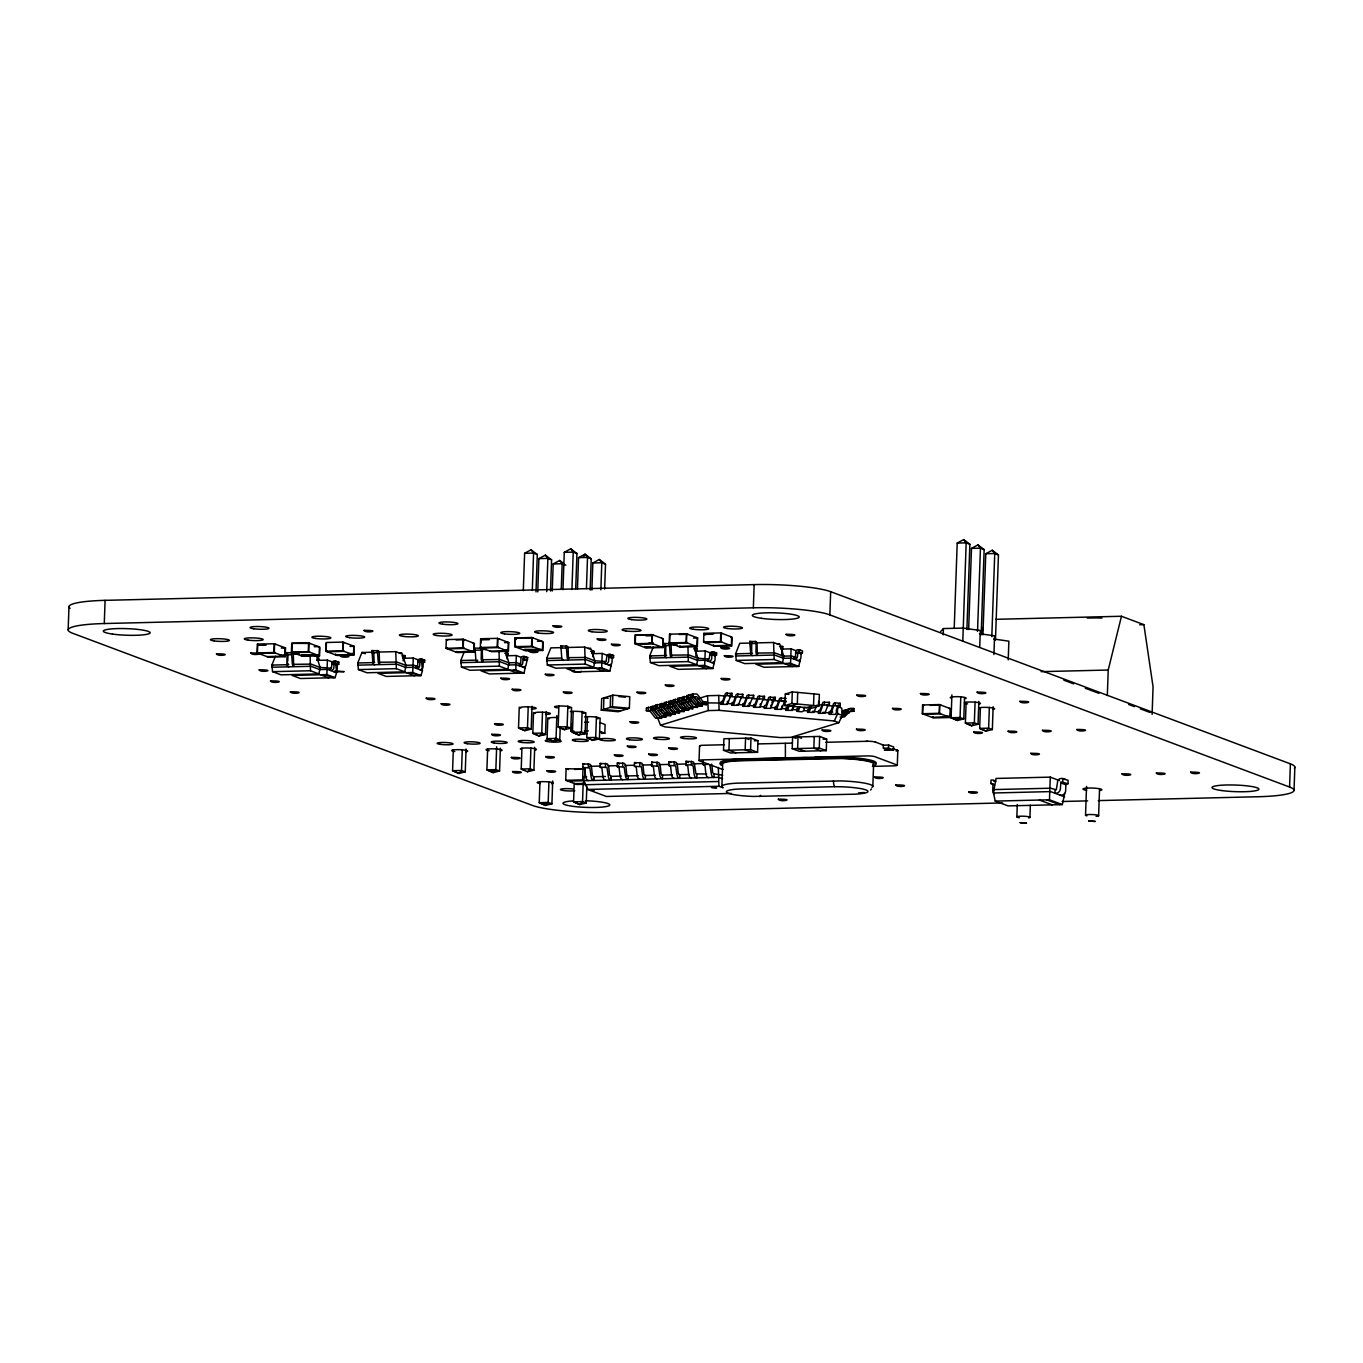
<?xml version="1.0" encoding="UTF-8"?>
<svg xmlns="http://www.w3.org/2000/svg" width="1363" height="1363" viewBox="0 0 1363 1363"><rect width="100%" height="100%" fill="white"/><g stroke="black" fill="none" stroke-linecap="round" stroke-linejoin="round"><path stroke-width="1.5" d="M68.15 629.927L68.968 606.739M1002.538 802.943L608.835 812.484A58.592 8.263 2 0 1 532.32 805.397L72.614 633.25A58.592 8.263 2 0 1 104.287 623.538L105.087 600.35L754.165 584.608A58.592 8.263 2 0 1 830.68 591.695L1290.386 763.842A58.592 8.263 2 0 1 1294.356 768.221M257.079 652.911L257.386 644.171L274.253 643.762L285.497 647.97L285.191 656.71L268.307 657.119L257.079 652.911L273.946 652.502L285.191 656.71M266.143 645.074L257.692 645.278L257.454 652.076L258.476 653.439L275.36 653.03L274.338 651.667L274.576 644.869L275.667 644.29M257.386 644.171L258.783 644.699L257.692 645.278M315.96 654.922L313.251 654.99L316.625 656.25L320.066 667.478L318.925 673.918L280.999 674.838L272.566 671.669L271.884 665.076L275.394 656.302M273.946 652.502L274.253 643.762M279.602 655.313L283.811 655.211L283.777 656.182L266.909 656.591M284.083 647.442L285.106 648.805L284.867 655.603L283.811 655.211M287.014 655.194L286.077 652.638L292.466 652.877A2.556 0.988 88.6 0 1 293.369 655.773L293.641 664.326L311.105 664.122L320.066 667.478M287.78 661.072L287.951 655.91A2.556 0.988 88.6 0 0 287.917 654.904M294.204 664.531L293.369 666.405A3.663 1.414 88.6 0 1 292.278 662.827L291.495 652.502M291.426 652.076L291.733 643.336L308.6 642.927L319.845 647.135L319.538 655.876L302.654 656.284L291.426 652.076L308.294 651.667L319.538 655.876M292.04 644.443L291.801 651.241L292.858 651.633M308.294 651.667L308.6 642.927M316.693 660.101L319.402 660.033L318.499 657.494A2.556 0.988 88.6 0 0 317.426 659.658M325.774 651.241L326.081 642.501L342.948 642.092L354.193 646.301L353.886 655.041L337.002 655.45L325.774 651.241L342.641 650.832L353.886 655.041M326.149 650.407L326.387 643.609M327.205 650.798L327.171 651.77L344.055 651.361L343.033 649.998L343.272 643.2L344.362 642.62M330.476 668.245L330.408 670.426L331.43 670.375A2.93 2.675 -69.5 0 0 333.85 667.819L334.174 663.151L338.74 664.309L338.808 662.145L334.446 660.902A2.59 2.368 -69.5 0 0 331.976 663.866L331.328 668.194L319.555 667.393M335.639 653.95L335.605 654.922L352.472 654.513L352.506 653.541L348.298 653.644M335.366 663.065L335.451 660.885M335.111 677.684L326.881 674.6L292.193 675.452L300.405 678.518L335.111 677.684L336.559 672.726L335.877 665.025M338.74 664.309L337.394 664.633L337.206 669.08A2.93 2.675 -69.5 0 1 334.787 671.635L333.765 671.669M342.641 650.832L342.948 642.092M352.778 645.772L353.801 647.152L353.562 653.933L352.506 653.541M378.863 652.059L395.764 651.65L402.494 654.172L405.935 665.4L404.794 671.84L366.868 672.76L358.435 669.591L357.753 662.98L361.962 652.468L372.525 652.213M374.586 664.752L373.837 664.445A3.663 1.414 88.6 0 1 372.729 660.868L371.946 650.56L378.335 650.781A2.556 0.988 88.6 0 1 379.238 653.695L379.51 662.231L396.974 662.043L405.935 665.4M380.056 662.452L379.238 664.309A3.663 1.414 88.6 0 1 378.147 660.731L377.364 650.424M403.175 661.021L403.295 657.579A2.556 0.988 88.6 0 1 404.368 655.416L405.271 657.954L402.562 658.022M417.845 661.788L417.657 665.689L416.345 666.166L416.26 668.33L417.299 668.296A2.93 2.675 -69.5 0 0 419.719 665.74L420.043 661.072L424.609 662.231L424.677 660.067L420.315 658.823A2.59 2.368 -69.5 0 0 417.845 661.788L419.531 662.418M421.235 660.97L421.32 658.806M420.98 675.605L412.75 672.521L378.062 673.356L386.274 676.44L420.98 675.605L422.428 670.647L421.746 662.946M424.609 662.231L423.246 662.537L423.075 667.001A2.93 2.675 -69.5 0 1 420.656 669.557L419.634 669.591M445.991 648.328L446.297 639.588L463.164 639.179L474.392 643.387L474.103 652.127L457.218 652.536L445.991 648.328L462.858 647.919L474.103 652.127M447.422 647.885L447.388 648.856L464.272 648.447L463.25 647.084L463.488 640.286L464.562 639.707L456.128 639.911M453.3 749.906L452.584 770.691L458.871 773.434L465.26 771.867L466.061 749.003M505.537 651.667L508.978 662.895L507.837 669.335L469.911 670.255L461.478 667.086L460.796 660.493L464.289 651.718M462.858 647.919L463.164 639.179M462.261 749.684L461.546 770.487L458.871 773.434L452.584 770.691L461.546 770.487L465.26 771.867M472.995 642.859L474.017 644.222L473.779 651.02L455.821 652.008L456.895 651.429M477.697 660.084L476.88 661.941A3.663 1.414 88.6 0 1 475.772 658.363L474.988 648.055L481.378 648.294A2.556 0.988 88.6 0 1 482.281 651.19L482.536 659.743L500 659.539L508.978 662.895M481.326 650.475L480.406 647.919M480.338 647.493L480.645 638.753L497.512 638.344L508.74 642.552L508.433 651.293L491.566 651.701L480.338 647.493L497.205 647.084L508.433 651.293M480.832 643.251L480.952 639.86L489.385 639.656M480.645 638.753L482.042 639.281L480.952 639.86M483.098 659.948L482.434 661.907A3.663 1.414 88.6 0 1 481.19 658.244L481.395 650.577M500.425 750.894A8.059 1.142 2 0 0 498.926 749.241A8.059 1.142 2 0 0 487.647 749.071L486.898 769.856L493.202 772.6L499.574 771.032L500.374 748.168M497.205 647.084L497.512 638.344M498.909 638.872L497.836 639.451L497.597 646.249L498.619 647.612L481.735 648.021L480.713 646.658M496.66 746.771L495.859 769.635L493.202 772.6L486.898 769.856L495.859 769.635L499.574 771.032L490.612 771.254M502.845 649.895L507.07 649.793L507.036 650.764L490.169 651.173M507.343 642.024L508.365 643.387L508.126 650.185L507.07 649.793M507.053 658.908L507.206 655.194L508.314 655.45L507.394 652.911A2.556 0.988 88.6 0 0 506.337 655.075M514.686 646.658L514.975 637.918L531.86 637.509L543.087 641.717L542.781 650.458L525.914 650.867L514.686 646.658L531.553 646.249L542.781 650.458M519.252 707.158L518.519 727.944L524.84 730.67L531.195 729.12L531.996 706.255M523.307 590.724L524.619 553.293L531.076 549.8L537.295 554.468L536 591.9M527.651 659.726L523.085 658.568L522.762 663.236A2.93 2.675 -69.5 0 1 520.342 665.791L519.303 665.843L519.388 663.662L520.734 663.1L520.887 659.283A2.59 2.368 -69.5 0 1 523.358 656.319L527.72 657.562L526.118 664.497A2.93 2.675 -69.5 0 1 523.699 667.052L522.676 667.103M524.278 658.482L524.363 656.302M521.944 748.219L521.228 769.022L527.515 771.748L533.904 770.197L534.705 747.316M524.022 673.101L515.793 670.017L481.105 670.869L489.317 673.935L524.022 673.101L525.556 665.979M528.214 706.937L527.481 727.74L524.84 730.67L518.519 727.944L527.481 727.74L531.195 729.12L527.617 729.205M532.286 590.503L533.58 553.071L531.076 549.8M531.553 646.249L531.86 637.509M530.923 748.014L530.19 768.8L527.515 771.748M533.529 712.491L532.814 733.277L539.118 736.003L545.49 734.453L546.29 711.588M537.738 591.9L538.896 558.626L545.37 555.133L551.589 559.801L550.499 590.997M539.952 781.868L539.237 802.671L545.473 805.38L551.913 803.846L552.714 780.965M542.491 712.27L541.775 733.073L539.118 736.003L532.814 733.277L541.775 733.073L545.49 734.453L541.895 734.538M546.699 591.678L547.875 558.404L545.37 555.133M567.775 647.476L584.676 647.067L591.406 649.589L594.847 660.816L593.706 667.257L555.78 668.177L547.347 665.008L546.665 658.397L550.856 647.885L561.437 647.629M547.807 717.824L547.091 738.61L553.395 741.336L559.767 739.785L560.21 727.314M552.236 590.997L553.191 563.958L559.648 560.466L564.316 563.958M548.931 781.663L548.199 802.449L545.473 805.38L539.237 802.671L548.199 802.449L551.913 803.846L542.951 804.068M556.854 715.524L556.053 738.388L553.395 741.336L547.091 738.61L556.053 738.388L559.767 739.785L556.189 739.87M561.283 588.697L562.152 563.737L559.648 560.466M563.481 660.169L562.749 659.862A3.663 1.414 88.6 0 1 561.641 656.284L560.857 645.977L567.247 646.198A2.556 0.988 88.6 0 1 568.15 649.112L568.405 657.648L585.869 657.46L594.847 660.816M558.898 706.187L558.166 726.973L564.486 729.699L570.841 728.149L567.127 726.769L558.166 726.973L564.486 729.699L567.127 726.769L567.86 705.966M562.97 589.753L564.265 552.322L570.722 548.829L576.941 553.497L575.714 588.85M568.967 657.869L568.15 659.726A3.663 1.414 88.6 0 1 567.059 656.148L566.275 645.841M571.932 589.532L573.227 552.117L570.722 548.829M585.391 784.287L576.941 784.492L565.713 780.3L566.122 768.698L585.272 769.141L585 776.671M577.725 733.941L570.722 731.318L571.574 707.363M571.608 730.329L571.847 723.532M573.176 711.52L572.46 732.306L578.764 735.032L585.136 733.481L585.851 712.696M577.469 588.85L578.559 557.654L585.017 554.162L591.235 558.83L590.145 590.026M574.232 783.129L573.584 801.836L579.82 804.562L586.26 803.011L586.84 786.383M582.137 711.299L581.422 732.101L578.764 735.032L572.46 732.306L581.422 732.101L585.136 733.481M586.431 588.629L587.521 557.433L585.017 554.162L583.177 557.416M583.023 768.289L582.631 779.892L565.713 780.3M582.853 767.454L582.989 763.825L589.821 764.234A5.588 2.147 88.6 0 1 591.712 768.664L592.428 775.598L593.893 776.774L593.774 780.386L592.615 779.926A5.605 2.147 88.6 0 1 590.997 776.126L589.906 768.033L582.853 767.454L584.795 768.8L585.596 776.263A5.605 2.147 88.6 0 0 587.197 780.062L588.373 780.522M583.194 782.907L582.546 801.614L579.82 804.562L573.584 801.836L582.546 801.614L586.26 803.011M587.47 716.853L586.737 737.639L593.058 740.365L599.413 738.814L600.146 718.028M591.9 590.026L592.837 562.987L599.294 559.494L605.513 564.163L604.644 589.106M588.271 767.318L588.39 763.689M592.922 656.83L593.075 653.098M592.206 652.996A2.556 0.988 88.6 0 1 593.263 650.832L594.183 653.371L593.229 653.013M593.501 780.403L593.638 776.774L605.393 776.484M596.432 716.631L595.699 737.434L593.058 740.365L586.737 737.639L595.699 737.434L599.413 738.814L595.835 738.899M600.862 589.804L601.799 562.766L599.294 559.494M601.27 710.157L601.679 698.555L612.873 695.13L629.774 696.697L629.365 708.283L618.172 711.725L601.27 710.157L612.464 706.716L629.365 708.283M600.027 767.028L600.163 763.416L606.995 763.808A5.588 2.147 88.6 0 1 608.886 768.255L609.602 775.172L611.067 776.348L610.948 779.977L609.789 779.517A5.605 2.147 88.6 0 1 608.171 775.7L607.012 767.539L600.027 767.028L601.969 768.374L602.77 775.837A5.605 2.147 88.6 0 0 604.371 779.653L605.547 780.113M601.458 732.391L601.424 733.362L604.814 733.277L605.121 724.537L599.873 722.577M605.257 661.583L605.172 663.747L606.211 663.713A2.93 2.675 -69.5 0 0 608.631 661.157L608.954 656.489L613.52 657.648L613.589 655.484L609.227 654.24A2.59 2.368 -69.5 0 0 606.756 657.205L606.109 661.532L594.336 660.731M605.445 766.892L605.564 763.28M610.147 656.387L610.232 654.223M609.891 671.022L601.662 667.938L566.974 668.773L575.186 671.857L609.891 671.022L611.425 663.883M610.624 695.812L610.232 707.414L627.133 708.964M613.52 657.648L612.157 657.954L611.987 662.418A2.93 2.675 -69.5 0 1 609.568 664.974L608.545 665.008M612.464 706.716L612.873 695.13M610.675 779.977L610.811 776.365L621.426 776.092M617.2 766.619L617.337 762.99L624.169 763.399A5.588 2.147 88.6 0 1 626.06 767.829L626.776 774.763L628.241 775.939L628.122 779.551L626.963 779.091A5.605 2.147 88.6 0 1 625.344 775.291L624.186 767.113L617.2 766.619L619.143 767.965L619.944 775.428A5.605 2.147 88.6 0 0 621.545 779.227L622.721 779.687M622.618 766.483L622.738 762.854M634.885 643.745L635.192 635.005L652.076 634.596L663.304 638.804L662.997 647.544L646.13 647.953L634.885 643.745L651.77 643.336L662.997 647.544M635.516 636.112L635.277 642.91L636.334 643.302M634.374 766.193L634.511 762.581L641.343 762.973A5.588 2.147 88.6 0 1 643.234 767.42L643.949 774.337L645.415 775.513L645.295 779.142L644.137 778.682A5.605 2.147 88.6 0 1 642.518 774.883L641.428 766.773L634.374 766.193L636.317 767.539L637.117 775.002A5.605 2.147 88.6 0 0 638.719 778.818L639.894 779.278M639.792 766.074L639.911 762.445M644.75 646.454L644.716 647.425L661.6 647.016L662.691 646.437L662.929 639.639L661.907 638.276M646.318 710.668L651.48 710.379A2.726 2.487 73 0 1 652.553 711.094L657.375 717.398L661.754 718.369L655.552 718.216L650.492 711.725A2.726 2.487 73 0 0 649.418 711.009L646.318 710.668L646.42 707.993M694.431 647.084L697.89 658.312L696.749 664.752L658.823 665.672L650.39 662.503L649.708 655.91L653.201 647.135M648.396 710.038L648.481 707.346L651.548 707.67A3.646 3.339 73 0 1 652.093 707.857M651.77 643.336L652.076 634.596M646.062 635.857L652.383 635.703L652.161 642.501L653.167 643.864L636.3 644.273M650.798 709.305L655.961 709.016A2.726 2.487 73 0 1 657.034 709.714L661.856 716.035L666.234 717.006L660.033 716.853L654.973 710.344A2.726 2.487 73 0 0 653.899 709.646L650.798 709.305L650.901 706.613L656.029 706.29M652.877 708.675L652.962 705.983M651.548 765.785L651.684 762.156L658.516 762.564A5.588 2.147 88.6 0 1 660.408 766.994L661.123 773.928L662.588 775.104L662.469 778.716L661.311 778.256A5.605 2.147 88.6 0 1 659.692 774.457L658.533 766.279L651.548 765.785L653.49 767.13L654.291 774.593A5.605 2.147 88.6 0 0 655.893 778.392L657.068 778.852M670.8 713.002L670.715 715.626L665.314 715.865L659.436 708.981A2.726 2.487 73 0 0 658.38 708.266L655.279 707.925L655.382 705.233M655.279 707.925L657.341 707.295L657.443 704.603L660.51 704.927M656.966 765.648L657.085 762.019M675.281 711.622L675.196 714.246L669.778 714.485L663.917 707.601A2.726 2.487 73 0 0 662.844 706.886L659.76 706.562L659.845 703.87L664.974 703.547M659.76 706.562L661.822 705.915L661.924 703.24M664.82 646.028L663.9 643.472L670.289 643.711A2.556 0.988 88.6 0 1 671.175 646.607L671.448 655.16L688.911 654.956L697.89 658.312M664.241 705.182L669.403 704.892A2.726 2.487 73 0 1 670.46 705.591L675.281 711.912L679.66 712.883L673.475 712.73L668.398 706.221A2.726 2.487 73 0 0 667.325 705.523L664.241 705.182L664.326 702.49L669.454 702.166A3.646 3.339 73 0 1 670 702.354M666.303 704.552L666.405 701.86M669.233 642.91L669.54 634.17L686.424 633.761L697.652 637.969L697.345 646.709L680.478 647.118L669.233 642.91L686.117 642.501L697.345 646.709M672.01 655.364L671.192 657.239A3.663 1.414 88.6 0 1 670.102 653.661L669.301 643.336M669.625 642.075L669.863 635.277M670.681 642.467L670.647 643.438L687.514 643.029L686.509 641.666L686.731 634.868L687.821 634.289L679.387 634.494M684.243 708.879L684.141 711.503L678.74 711.742L672.879 704.858A2.726 2.487 73 0 0 671.806 704.143L668.722 703.802L668.807 701.127L673.935 700.803M668.722 765.359L668.858 761.747L675.69 762.138A5.588 2.147 88.6 0 1 677.581 766.585L678.297 773.52L679.762 774.678L679.643 778.307L678.484 777.847A5.605 2.147 88.6 0 1 676.866 774.048L675.707 765.87L668.722 765.359L670.664 766.705L671.465 774.167A5.605 2.147 88.6 0 0 673.066 777.983L674.242 778.443M668.722 703.802L670.783 703.172L670.869 700.48M688.724 707.499L688.622 710.14L683.221 710.379L677.36 703.478A2.726 2.487 73 0 0 676.287 702.78L673.186 702.439L673.288 699.747L678.416 699.423M673.186 702.439L675.264 701.809L675.349 699.117M674.14 765.239L674.259 761.61M677.667 701.059L682.829 700.769A2.726 2.487 73 0 1 683.902 701.468L688.724 707.789L693.103 708.76L686.901 708.607L681.841 702.115A2.726 2.487 73 0 0 680.767 701.4L677.667 701.059L677.769 698.367M679.745 700.429L679.83 697.737L682.897 698.06A3.646 3.339 73 0 1 683.442 698.248M682.147 699.696L687.31 699.389A2.726 2.487 73 0 1 688.383 700.105L693.205 706.426L697.583 707.38L691.382 707.227L686.322 700.735A2.726 2.487 73 0 0 685.248 700.02L682.147 699.696L682.25 697.004L687.378 696.68M684.209 699.049L684.311 696.374M686.117 642.501L686.424 633.761M702.149 703.376L702.064 706.017L696.646 706.255L690.785 699.355A2.726 2.487 73 0 0 689.729 698.657L686.628 698.316L686.713 695.624M691.399 778.017L690.24 777.557A5.605 2.147 88.6 0 1 688.639 773.758L687.838 766.296L685.896 764.95L686.032 761.321L692.864 761.73A5.588 2.147 88.6 0 1 694.755 766.159L695.931 773.877L706.75 774.031M686.628 698.316L688.69 697.686L688.792 694.994L691.842 695.3M691.109 696.936L691.194 694.261L696.323 693.937A3.646 3.339 73 0 1 697.396 694.414L702.473 700.906A2.726 2.487 73 0 0 703.529 701.621L706.63 701.945L706.528 704.637L700.343 704.484L695.266 697.992A2.726 2.487 73 0 0 694.193 697.277L691.109 696.936L696.272 696.646A2.726 2.487 73 0 1 697.328 697.362L702.149 703.666L706.528 704.637M693.171 696.306L693.273 693.614M696.936 774.269L696.817 777.898L695.658 777.438A5.605 2.147 88.6 0 1 694.04 773.622L693.256 766.159L691.314 764.813L691.433 761.201M696.254 637.441L697.277 638.821L697.038 645.602L679.064 646.59L680.154 646.011M695.897 656.046L696.22 650.509M695.232 650.492A2.556 0.988 88.6 0 1 696.306 648.328L697.209 650.867L696.254 650.509M699.066 760.554L699.56 745.936M703.581 642.075L703.887 633.335L720.771 632.926L731.999 637.134L731.692 645.875L714.825 646.283L703.581 642.075L720.465 641.666L731.692 645.875M705.267 634.834L703.887 633.335M708.573 777.609L707.414 777.149A5.605 2.147 88.6 0 1 705.813 773.332L705.012 765.87L703.069 764.524L703.206 760.912M708.3 659.079L708.215 661.259L709.254 661.208A2.93 2.675 -69.5 0 0 711.673 658.653L711.997 653.984L716.546 655.16L716.631 652.979L712.27 651.735A2.59 2.368 -69.5 0 0 709.799 654.7L709.152 659.028L697.379 658.227M713.19 653.899L713.258 651.718M713.445 644.784L713.411 645.755L730.295 645.346L731.386 644.784L731.624 637.986L730.602 636.606M712.917 668.517L704.705 665.434L670 666.286L678.229 669.352L712.917 668.517L714.451 661.396M716.546 655.16L715.2 655.467L715.03 659.913A2.93 2.675 -69.5 0 1 712.61 662.469L711.588 662.52M711.656 764.132A5.588 2.147 88.6 0 1 711.929 765.75L712.645 772.685L714.11 773.843L713.991 777.472L712.832 777.012A5.605 2.147 88.6 0 1 711.213 773.213L709.867 764.916M720.465 641.666L720.771 632.926M722.169 633.454L721.078 634.034L720.84 640.831L721.862 642.194L704.995 642.603L703.972 641.24M730.227 694.414L730.329 694.227A3.646 1.363 -84.7 0 1 730.789 693.716L732.067 693.307L731.965 695.982L730.687 696.442A2.726 1.022 -84.7 0 0 730.21 697.174L727.348 704.364L721.095 704.33L721.197 701.689L722.458 701.195A2.726 1.022 -84.7 0 0 722.935 700.446L725.337 693.767A3.646 1.363 -84.7 0 1 725.798 693.256L732.067 693.358M721.879 786.502L722.663 764.149A31.213 4.396 2 0 1 737.758 760.81L841.84 758.544A31.213 4.396 2 0 1 872.695 765.069M723.514 750.332L723.923 738.746L750.979 738.082L757.981 740.705L757.572 752.308L730.534 752.955L723.514 750.332L750.57 749.684L757.572 752.308M721.095 704.33L722.935 703.206L725.218 696.714A2.726 1.022 -84.7 0 1 725.678 695.965L726.973 695.522L727.058 692.83M729.341 738.61L728.932 750.212L735.935 752.836M731.931 705.318L731.999 702.644L733.294 702.184A2.726 1.022 -84.7 0 0 733.754 701.451L736.156 694.772A3.646 1.363 -84.7 0 1 736.616 694.261L742.886 694.363L742.784 696.987L741.506 697.43A2.726 1.022 -84.7 0 0 741.029 698.18L738.286 705.284L731.931 705.318L733.754 704.211L736.037 697.72A2.726 1.022 -84.7 0 1 736.497 696.97L742.784 696.987M756.669 642.893L773.571 642.484L780.3 645.006L783.759 656.233L782.601 662.674L744.692 663.594L736.259 660.425L735.56 653.814L739.768 643.302L752.444 642.995M737.792 696.527L737.877 693.835M742.75 706.324L742.835 703.7L744.113 703.189A2.726 1.022 -84.7 0 0 744.573 702.439L746.975 695.777A3.646 1.363 -84.7 0 1 747.435 695.266L753.705 695.369L753.603 697.992L752.325 698.435A2.726 1.022 -84.7 0 0 751.848 699.185L749.122 706.29L742.75 706.324L744.573 705.216L746.856 698.725A2.726 1.022 -84.7 0 1 747.333 697.975L753.603 697.992M752.393 655.586L751.643 655.279A3.663 1.414 88.6 0 1 750.553 651.701L749.769 641.394L756.158 641.632A2.556 0.988 88.6 0 1 757.044 644.529L757.317 653.064L774.78 652.877L783.759 656.233M748.611 697.532L748.696 694.84M104.287 623.538L753.347 607.796L754.165 584.608M750.57 749.684L750.979 738.082M756.09 643.813L755.17 641.257M753.569 707.329L753.654 704.705L754.932 704.194A2.726 1.022 -84.7 0 0 755.392 703.444L757.794 696.766A3.646 1.363 -84.7 0 1 758.254 696.254L764.524 696.357L764.422 698.998L763.144 699.44A2.726 1.022 -84.7 0 0 762.667 700.19L759.941 707.278L753.569 707.329L755.392 706.221L757.675 699.713A2.726 1.022 -84.7 0 1 758.152 698.98L764.422 698.998M757.879 653.286L757.061 655.143A3.663 1.414 88.6 0 1 755.954 651.582L756.158 643.915M759.43 698.538L759.532 695.846M773.503 698.418L773.622 698.231A3.646 1.363 -84.7 0 1 774.082 697.72L775.343 697.311L775.257 700.003L773.963 700.446A2.726 1.022 -84.7 0 0 773.503 701.195L770.64 708.368L764.387 708.334L764.473 705.642L765.75 705.199A2.726 1.022 -84.7 0 0 766.227 704.45L768.613 697.771A3.646 1.363 -84.7 0 1 769.073 697.26L775.343 697.362M764.387 708.334L766.21 707.21L768.493 700.718A2.726 1.022 -84.7 0 1 768.971 699.969L770.248 699.526L770.351 696.851M775.206 709.339L777.029 708.215L779.312 701.724A2.726 1.022 -84.7 0 1 779.789 700.974L786.076 700.991L784.781 701.451A2.726 1.022 -84.7 0 0 784.321 702.184L781.459 709.373L775.206 709.339L775.291 706.698L776.569 706.204A2.726 1.022 -84.7 0 0 777.046 705.455L779.432 698.776A3.646 1.363 -84.7 0 1 779.892 698.265L786.161 698.367L784.901 698.725M781.698 655.688L781.97 648.601L783.078 648.788L782.175 646.249A2.556 0.988 88.6 0 0 781.101 648.413M781.067 700.531L781.169 697.856M784.901 705.642L785.309 694.057L792.295 691.91L819.35 694.414L818.942 706L811.956 708.147L784.901 705.642L791.903 703.495L818.942 706M794.612 704.705L792.278 710.379L786.025 710.344L786.11 707.704L787.388 707.193A2.726 1.022 -84.7 0 0 787.865 706.46M785.378 743.261L785.412 758.084M791.903 703.495L792.295 691.91M792.21 748.679L792.619 737.076L819.657 736.429L826.677 739.053L826.268 750.638L799.229 751.303L792.21 748.679L819.265 748.014L826.268 750.638M795.668 652.621L795.481 656.523L794.152 657L794.084 659.164L795.106 659.13A2.93 2.675 -69.5 0 0 797.525 656.574L797.866 651.906L802.415 653.064L802.5 650.901L798.139 649.657A2.59 2.368 -69.5 0 0 795.668 652.621L797.338 653.252M804.92 707.21L803.557 710.873L801.836 711.793L796.844 711.333L796.929 708.658L798.207 708.198A2.726 1.022 -84.7 0 0 798.684 707.465M797.713 692.404L797.304 704.007L790.319 706.153M799.059 651.804L799.127 649.64M798.786 666.439L790.574 663.355L755.869 664.19L764.098 667.274L798.786 666.439L800.32 659.3M802.415 653.064L801.069 653.371L800.899 657.835A2.93 2.675 -69.5 0 1 798.479 660.391L797.44 660.425M816.778 705.199L813.915 712.389L807.663 712.338L807.765 709.714L809.026 709.203A2.726 1.022 -84.7 0 0 809.503 708.453M813.95 693.92L813.541 705.506L806.538 707.653M814.256 736.548L813.847 748.151L820.867 750.774M818.533 704.007L818.635 701.315M818.481 713.343L818.584 710.719L819.845 710.208A2.726 1.022 -84.7 0 0 820.322 709.459L822.724 702.78A3.646 1.363 -84.7 0 1 823.184 702.269L829.454 702.371L829.351 705.012L828.074 705.455A2.726 1.022 -84.7 0 0 827.597 706.204L824.854 713.292L818.481 713.343L820.322 712.219L822.605 705.727A2.726 1.022 -84.7 0 1 823.065 704.995L829.351 705.012M819.265 748.014L819.657 736.429M824.359 704.552L824.445 701.86M1290.386 763.842L1289.568 787.03L829.863 614.883L830.68 591.695M838.773 703.938A3.646 1.363 -84.7 0 1 838.995 703.734L840.272 703.325L840.17 706.017L838.892 706.46A2.726 1.022 -84.7 0 0 838.415 707.21L835.57 714.382L829.317 714.348L829.403 711.725L830.68 711.213M833.423 706.733A2.726 1.022 -84.7 0 1 833.9 705.983L835.178 705.54L835.263 702.865L840.272 703.376M847.462 710.617L844.396 710.31A3.646 3.339 73 0 0 843.305 710.583L842.317 711.247M842.3 714.74L847.786 709.22A3.646 3.339 73 0 1 848.876 708.947L854.005 708.556L853.92 711.247L848.757 711.656M872.831 786.315L873.615 763.962M888.608 745.05L893.651 746.941L893.549 750.025L888.506 748.134L888.608 745.05L882.406 745.203M897.297 765.188L897.808 750.57M922.291 713.718L922.598 704.978L939.482 704.569L950.71 708.777L950.403 717.517L933.536 717.926L922.291 713.718L939.175 713.309L950.403 717.517M922.921 706.085L922.683 712.883L923.705 714.246L940.572 713.837L939.55 712.457L939.789 705.676L940.879 705.097L930.333 705.353M939.175 713.309L939.482 704.569M943.213 634.8L943.435 628.564L963.249 628.087L980.304 630.507L979.724 647.135M949.312 708.249L950.318 709.612L950.079 716.41L945.871 716.512M951.902 694.857L951.101 717.739L957.422 720.465L963.777 718.914L964.51 698.112M954.219 628.326L957.201 543.07L963.658 539.595L969.877 544.246L966.895 629.502M960.796 696.732L960.063 717.517L957.422 720.465L951.101 717.739L960.063 717.517L963.777 718.914M962.823 640.559L966.163 542.866L963.658 539.595M966.111 702.269L965.379 723.072L971.7 725.78L978.055 724.247L978.855 701.366M968.65 629.502L971.478 548.403L977.935 544.91L984.154 549.579L981.19 634.834M975.073 702.047L974.341 722.85L971.7 725.78L965.379 723.072L974.341 722.85L978.055 724.247M977.544 631.359L980.44 548.199L977.935 544.91M980.389 707.601L979.673 728.387L985.977 731.113L992.349 729.563L993.15 706.698M982.927 634.834L985.773 553.736L992.23 550.243L998.449 554.911L995.467 640.167M989.351 707.38L988.635 728.183L985.977 731.113L979.673 728.387L988.635 728.183L992.349 729.563M991.821 636.691L994.734 553.531L992.23 550.243M993.934 654.547L994.581 635.84L979.435 633.693M994.411 784.798L990.901 783.469L991.02 780.079L992.588 780.045A4.038 3.697 -69.5 0 1 995.654 781.783M1064.724 793.453L1062.322 804.596L1008.075 805.908L995.229 801.103L993.491 792.993L996.012 778.443L1050.277 777.131L1059.443 780.573M1008.211 659.879L1008.876 641.172L993.712 639.008M1016.849 816.795L1017.292 804.477M1029.917 817.493L1030.343 805.175M1055.081 789.841L1054.962 793.249L1056.581 793.181A4.583 4.191 -69.5 0 0 1060.363 789.177L1060.874 781.885L1067.996 783.708L1068.115 780.3L1061.3 778.375A4.038 3.697 -69.5 0 0 1057.432 782.992L1056.274 789.807L1050.703 788.206L993.61 789.586M1062.748 781.732L1062.867 778.341M1067.996 783.708L1065.9 784.185L1065.627 791.153A4.583 4.191 -69.5 0 1 1061.845 795.14L1060.227 795.208M1085.544 815.125L1086.55 786.383M1098.612 815.824L1099.549 789.126M1107.335 695.488L1108.221 670.034L1121.459 616.263L1143.881 624.663L1153.064 686.833L1152.11 714.399M1294.032 790.353L1294.85 767.165M725.082 696.05L718.744 695.454L719.085 710.327L834.292 720.993L838.807 722.68L842.334 715.422L841.789 708.164L837.155 706.426M404.13 657.971L405.271 657.954M718.744 695.454L707.567 695.726L708.215 710.583L660.527 725.218L657.682 718.045L707.073 702.899L722.509 703.018M318.925 673.918L310.491 670.749L310.134 655.807M404.794 671.84L396.36 668.671L395.764 651.65M507.837 669.335L499.403 666.166L499.045 651.224M593.706 667.257L585.272 664.088L584.676 647.067M696.749 664.752L688.315 661.583L687.957 646.641M782.601 662.674L774.184 659.505L773.571 642.484M326.881 674.6L327.393 660.118L317.187 660.356M412.75 672.521L413.262 658.022L403.056 658.278M515.793 670.017L516.304 655.535L506.099 655.773M601.662 667.938L602.173 653.439L591.968 653.695M704.705 665.434L705.216 650.952L695.011 651.19M790.574 663.355L791.085 648.856L780.88 649.112M1062.322 804.596L1049.476 799.791L1050.277 777.131M722.68 787.678L718.948 786.264L718.335 767.42M981.718 633.505L983.183 627.525M585.374 771.697L583.705 780.641L587.64 789.45L606.348 796.469L731.301 793.436M771.884 702.984L773.196 699.117M836.149 710.924L838.109 705.131M789.109 705.761L787.746 709.407L786.025 710.344M799.928 706.75L798.565 710.413L796.844 711.333M811.258 706.238L809.503 711.23L807.663 712.338M833.423 706.733L831.14 713.224L829.317 714.348M876.085 762.854A33.666 4.736 2 0 0 841.823 757.027L833.509 757.453L841.789 758.203A33.666 4.736 2 0 1 875.063 765.222M834.292 720.993L837.683 713.684L837.41 710.055M870.565 790.046L871.434 788.99M842.13 713.053L845.384 709.953A3.646 3.339 73 0 1 846.474 709.68M842.862 715.422L845.23 712.883A2.726 2.487 73 0 1 845.759 712.559M846.457 713.411L841.056 717.943M940.674 631.478L943.435 628.564M727.212 701.775L727.467 701.655A2.726 1.022 -84.7 0 0 727.791 701.229M748.866 703.785L749.105 703.649A2.726 1.022 -84.7 0 0 749.582 702.916M741.608 694.721L742.886 694.295M752.427 695.726L753.705 695.3M764.524 696.306L763.263 696.732A3.646 1.363 -84.7 0 0 762.786 697.243M828.176 702.746L829.454 702.32M835.263 702.865L834.003 703.274A3.646 1.363 -84.7 0 0 833.543 703.785L831.14 710.464A2.726 1.022 -84.7 0 1 830.68 711.213M646.42 708.044L648.481 707.346M655.364 705.301L657.443 704.603M677.769 698.435L679.83 697.737M686.713 695.692L688.792 694.994M658.568 710.753L662.486 709.561M666.405 708.351L676.218 705.353M680.137 704.143L689.934 701.144M697.771 698.742L707.567 695.726M851.943 709.254L854.005 708.624L850.955 708.3A3.646 3.339 73 0 0 849.848 708.573L844.361 714.093A2.726 2.487 73 0 1 843.254 714.604L842.658 714.604M847.377 713.258L849.439 712.628L846.934 712.389M838.807 722.68L791.119 737.315L780.266 737.57L665.042 726.905L660.527 725.218M864.261 792.482L858.52 792.908M796.691 657.579L791.358 655.944L783.248 656.148M335.008 670.817L344.158 671.669L335.962 671.874M574.607 670.579C566.241 671.141 581.149 673.475 581.302 671.209M1087.333 618.035L1095.801 617.899A23.444 3.305 2 0 1 1101.917 618.103M866.152 741.319L868.01 741.268A6.491 0.92 2 0 1 874.961 741.915L875.745 742.205M524.619 553.293L533.58 553.071L537.295 554.468M564.265 552.322L573.227 552.117L576.941 553.497M957.201 543.07L966.163 542.866L969.877 544.246M538.896 558.626L547.875 558.404L551.589 559.801M578.559 557.654L587.521 557.433L591.235 558.83M971.478 548.403L980.44 548.199L984.154 549.579M553.191 563.958L562.152 563.737L565.866 565.134M592.837 562.987L601.799 562.766L605.513 564.163M985.773 553.736L994.734 553.531L998.449 554.911M995.637 619.313L1121.459 616.263M258.783 644.699L265.121 644.546M482.042 639.281L488.363 639.128M705.301 633.863L713.735 633.659M704.211 634.442L712.645 634.238M1139.689 624.765L1143.881 624.663M314.223 646.709L318.431 646.607L319.453 647.97L319.215 654.768L301.257 655.756L301.291 654.785L312.894 654.922M537.465 641.292L541.69 641.189L542.713 642.569L542.474 649.367L524.499 650.338L524.534 649.367L538.249 649.47M281.272 648.072L285.497 647.97M349.967 646.403L354.193 646.301M504.531 642.654L508.74 642.552M693.443 638.071L697.652 637.969M648.992 642.995L653.201 642.893M292.824 652.604L309.708 652.196L308.685 650.832L308.924 644.035L310.014 643.455L291.733 643.336M516.083 647.186L532.95 646.778L531.945 645.415L532.183 638.617L533.257 638.037L514.975 637.918M292.994 654.138L299.332 653.984M481.906 649.555L486.131 649.452M670.8 644.972L677.155 644.818M286.009 654.802L291.409 654.683M371.878 652.724L377.278 652.587M474.92 650.219L480.321 650.1M560.789 648.141L566.19 648.021M663.815 645.653L669.233 645.517M749.684 643.557L755.102 643.438M399.12 652.911L401.829 652.843M588.032 648.328L590.741 648.26M645.806 646.846L650.032 646.744M776.944 643.745L779.653 643.677M401.744 655.859L405.339 655.773M504.77 653.371L508.382 653.286M590.639 651.275L594.251 651.19M693.682 648.788L697.294 648.703M779.551 646.709L783.163 646.607M337.138 661.515L336.133 661.532A2.59 2.368 -69.5 0 0 335.128 661.788M422.002 659.453L422.99 659.436M526.033 656.932L525.045 656.949A2.59 2.368 -69.5 0 0 523.46 657.613M610.897 654.87L611.902 654.853M713.939 652.366L714.945 652.349M800.814 650.27L799.808 650.287A2.59 2.368 -69.5 0 0 798.514 650.73M337.82 662.162L338.808 662.145M424.677 660.067L423.672 660.084A2.59 2.368 -69.5 0 0 422.683 660.339M526.714 657.579L527.72 657.562M613.589 655.484L612.583 655.501A2.59 2.368 -69.5 0 0 611.288 655.927M716.631 652.979L715.626 652.996A2.59 2.368 -69.5 0 0 714.042 653.661M288.786 664.667L271.884 665.076L273.009 665.485M357.753 662.98L374.655 662.571M475.585 660.135L460.796 660.493L461.921 660.902M561.454 658.039L546.665 658.397L547.773 658.823M666.609 655.501L649.708 655.91L650.815 656.319M752.478 653.405L735.56 653.814L736.684 654.24M271.816 667.24L311.02 666.286L319.998 669.659M357.668 665.161L396.889 664.207L405.867 667.563M460.711 662.657L499.931 661.702L508.893 665.076M546.58 660.578L585.8 659.624L594.762 662.98M649.623 658.073L688.843 657.119L697.805 660.493M735.492 655.995L774.712 655.041L783.674 658.397M405.424 665.314L413.534 665.11L418.032 666.797M508.467 662.81L516.577 662.605L521.058 664.292M319.487 669.557L327.597 669.369L336.559 672.726M405.356 667.478L413.466 667.291L422.428 670.647M508.399 664.991L516.509 664.786L525.471 668.143M594.251 662.895L602.378 662.708L611.34 666.064M697.294 660.408L705.421 660.203L714.382 663.56M783.163 658.312L791.273 658.125L800.251 661.481M272.566 671.669L310.491 670.749M358.435 669.591L396.36 668.671M461.478 667.086L499.403 666.166M547.347 665.008L585.272 664.088M650.39 662.503L688.315 661.583M736.259 660.425L774.184 659.505M1041.111 671.652L1108.221 670.034M708.215 710.583L719.085 710.327M584.574 722.254L588.646 722.151M954.816 719.119L960.199 719M570.722 731.318L574.113 731.232M584.267 730.994L588.339 730.892M583.143 733.805L587.197 733.703M754.369 740.808L757.981 740.705M823.065 739.138L826.677 739.053M724.452 744.743L703.444 745.254A6.082 0.852 2 0 0 699.866 746.191M758.067 743.925L791.767 743.125M825.774 742.29L867.72 741.268M883.548 748.253L888.506 748.134M884.366 750.246L893.549 750.025M748.117 759.004L736.531 759.293A33.666 4.736 2 0 0 721.572 764.166M758.475 758.748L806.368 757.589M814.75 757.385L833.611 756.925M833.577 758.101L736.497 760.469A33.666 4.736 2 0 0 721.538 765.342M589.055 766.347L599.618 766.091M608.085 765.887L618.649 765.631M624.987 765.478L633.454 765.273M641.905 765.069L652.485 764.813M658.823 764.643L669.403 764.387M675.741 764.234L686.322 763.979M692.66 763.825L703.223 763.57M685.896 764.95L691.314 764.813M703.069 764.524L708.487 764.404M530.326 770.282L533.904 770.197L530.19 768.8L521.228 769.022L524.942 770.419M574.709 769.396L585.272 769.141M872.405 766.381L893.412 765.87A6.082 0.852 2 0 0 897.212 765.052L874.45 756.533A6.491 0.92 2 0 0 867.498 755.903L702.933 759.873A6.082 0.852 2 0 0 699.134 760.69L721.913 769.209A6.491 0.92 2 0 0 723.225 769.465M586.754 776.944L583.824 777.012L584.625 777.319M625.668 775.99L638.429 775.683M644.801 775.53L655.416 775.274M661.788 775.121L672.419 774.866M678.791 774.712L689.405 774.457M714.11 773.843L722.765 775.223M567.962 781.135L718.659 777.353L722.629 778.852M574.692 783.657L585.255 783.401M584.846 784.747L717.977 781.51M871.911 787.422A31.213 4.396 2 0 0 841.056 780.914L736.974 783.163A31.213 4.396 2 0 0 723.089 787.678M587.64 789.45L718.948 786.264M993.644 781.067L995.211 781.033A4.038 3.697 -69.5 0 1 995.74 781.05M1063.924 779.363L1065.491 779.312M834.531 786.69L739.223 789.007A26.51 3.731 2 0 0 727.45 792.84A26.51 3.731 2 0 0 753.381 796.435L855.129 794.186A26.51 3.731 2 0 0 866.902 790.353A26.51 3.731 2 0 0 840.954 786.758L834.531 786.69A7.394 1.993 89.7 0 1 833.44 780.812M990.901 783.469L992.98 783.861L992.758 790.813A4.583 4.191 -69.5 0 0 994.274 793.794M993.491 792.993L1050.583 791.596L1064.605 796.861M995.229 801.103L1049.476 799.791M1062.118 801.495L1087.657 800.882M1098.305 800.609L1257.913 796.742A58.592 8.263 2 0 0 1289.568 787.03M840.051 717.057L844.481 716.904L849.711 711.52A2.726 2.487 73 0 1 850.819 711.009L853.92 711.247M785.309 694.057L788.904 694.38M726.973 695.522L731.965 695.982M770.248 699.526L775.257 700.003M835.178 705.54L840.17 706.017M729.307 696.442L735.662 697.021M739.888 697.413L748.338 698.197M752.58 698.589L756.806 698.98M763.144 699.577L767.369 699.969M771.611 700.361L777.949 700.94M782.175 701.332L786.4 701.724M818.124 704.671L822.349 705.063M826.591 705.455L832.929 706.034M688.69 697.686L691.791 698.026A2.726 2.487 73 0 1 692.864 698.725L697.686 705.046L702.064 706.017M829.403 711.725L832.725 712.031M726.7 703.41L732.987 703.99M737.179 704.381L743.448 704.961M747.64 705.335L753.926 705.932M760.196 706.511L764.387 706.903M770.674 707.482L776.961 708.061M781.135 708.453L787.422 709.033M791.613 709.407L797.9 710.004M804.17 710.583L808.361 710.975M812.552 711.35L818.822 711.929M823.013 712.321L831.396 713.105M702.064 702.354L704.569 702.592M619.092 696.595L625.43 697.174M675.264 701.809L678.348 702.149A2.726 2.487 73 0 1 679.421 702.848L684.243 709.169L688.622 710.14M700.088 703.955L696.987 703.615M670.783 703.172L673.884 703.512A2.726 2.487 73 0 1 674.941 704.228L679.762 710.532L684.141 711.503M608.137 698.265L603.911 697.873L603.502 709.459L620.421 711.026M661.822 705.915L664.923 706.255A2.726 2.487 73 0 1 665.996 706.971L670.8 713.292L675.196 714.246M686.645 708.079L683.562 707.738M657.341 707.295L660.442 707.636A2.726 2.487 73 0 1 661.515 708.334L666.337 714.655L670.715 715.626M668.739 713.565L665.638 713.224M699.645 703.087L699.066 702.984A2.726 2.487 73 0 1 697.992 702.269L692.915 695.777M695.164 704.467L694.585 704.347A2.726 2.487 73 0 1 693.511 703.649L688.434 697.157M690.7 705.847L690.104 705.727A2.726 2.487 73 0 1 689.031 705.029L683.97 698.52M686.219 707.21L685.623 707.107A2.726 2.487 73 0 1 684.55 706.392L679.49 699.901M681.739 708.59L681.142 708.47A2.726 2.487 73 0 1 680.086 707.772L675.946 702.115M677.258 709.953L676.661 709.85A2.726 2.487 73 0 1 675.605 709.135L671.465 703.495M672.777 711.333L672.198 711.213A2.726 2.487 73 0 1 671.124 710.515L666.047 704.024M668.296 712.713L667.717 712.593A2.726 2.487 73 0 1 666.643 711.895L662.503 706.238M663.832 714.076L663.236 713.973A2.726 2.487 73 0 1 662.162 713.258L658.039 707.618M659.351 715.456L658.755 715.336A2.726 2.487 73 0 1 657.682 714.638L652.621 708.147M1063.873 680.205L1073.618 683.851M1085.306 688.23L1098.936 693.341M1128.632 704.45L1134.476 706.647M1140.32 708.828L1150.048 712.474M791.085 648.856L796.009 650.713M797.696 652.502L801.052 653.763M922.598 704.978L924.012 705.506M749.769 641.394L750.74 641.752A2.556 0.988 88.6 0 1 751.643 644.665L751.695 653.013M950.079 716.41L932.122 717.398L933.212 716.819M788.819 663.389L797.031 666.473M784.117 663.508L792.346 666.592M669.54 634.17L670.954 634.698M1060.618 782.805L1065.866 784.781M705.216 650.952L711.793 653.405M711.827 654.581L715.183 655.842M709.799 654.7L711.486 655.33M652.383 635.703L653.473 635.124L635.192 635.005M663.9 643.472L664.888 643.83A2.556 0.988 88.6 0 1 665.127 644.018M837.683 713.684L842.334 715.422M702.95 665.485L711.162 668.552M698.248 665.587L706.477 668.671M1046.733 799.86L1059.579 804.664M666.524 657.665L665.791 657.358A3.663 1.414 88.6 0 1 664.684 653.78L664.905 646.164M1039.39 800.03L1052.236 804.851M875.08 741.949L883.36 745.05L883.258 748.151L888.897 750.263M892.833 748.611L897.723 750.434M602.173 653.439L608.75 655.91M608.784 657.085L612.157 658.346M560.857 645.977L561.846 646.335A2.556 0.988 88.6 0 1 562.203 646.675M801.529 738.252L798.037 736.94L797.628 748.543L804.63 751.166M792.619 737.076L796.128 738.388M599.907 667.972L608.137 671.056M595.205 668.091L603.434 671.175M516.356 639.417L515.299 639.026L515.061 645.823L516.117 646.215M749.071 739.53L745.561 738.218L745.152 749.82L752.172 752.444M516.304 655.535L521.228 657.375M522.915 659.164L526.288 660.425M446.297 639.588L447.694 640.116M514.038 670.068L522.268 673.135M509.353 670.17L517.565 673.254M413.262 658.022L419.838 660.493M419.872 661.668L423.246 662.929M686.032 761.321L687.446 761.866A5.588 2.147 88.6 0 1 688.281 762.633M599.567 731.318L604.814 733.277M371.946 650.56L372.934 650.918M668.858 761.747L670.272 762.275A5.588 2.147 88.6 0 1 670.715 762.547M361.962 652.468L365.318 653.729M651.684 762.156L653.098 762.684M410.996 672.555L419.225 675.639M406.31 672.675L414.522 675.758M634.511 762.581L635.925 763.11M617.337 762.99L618.751 763.519A5.588 2.147 88.6 0 1 619.398 764.03M327.393 660.118L333.969 662.571M334.003 663.747L337.377 665.008M600.163 763.416L601.577 763.944M331.976 663.866L333.662 664.497A2.59 2.368 -69.5 0 1 333.782 663.406M318.448 659.675L319.402 660.033M286.077 652.638L287.065 652.996A2.556 0.988 88.6 0 1 287.542 653.524M582.989 763.825L584.403 764.353M325.127 674.651L333.356 677.718M320.441 674.753L328.653 677.837M566.122 768.698L568.371 769.55M288.717 666.831L287.968 666.524A3.663 1.414 88.6 0 1 286.86 662.946L287.082 655.33M374.092 662.367L373.82 653.831A2.556 0.988 88.6 0 0 373.683 652.213M288.155 664.411L287.729 663.168M665.774 654.99L665.774 646.744A2.556 0.988 88.6 0 0 665.689 645.432M70.092 608.392A58.592 8.263 2 0 1 105.087 600.35M753.347 607.796A58.592 8.263 2 0 1 829.863 614.883M585.426 800.763A23.444 3.305 2 0 1 608.818 805.823A23.444 3.305 2 0 1 572.562 806.283A23.444 3.305 2 0 1 573.159 800.916M558.131 740.245A8.059 1.142 2 0 1 558.677 742A8.059 1.142 2 0 1 546.444 741.37A8.059 1.142 2 0 1 550.158 739.836M594.387 790.233A8.059 1.142 2 0 1 590.537 789.876M587.998 789.313A8.059 1.142 2 0 1 587.453 788.717M574.794 790.71A8.059 1.142 2 0 1 563.498 790.523A8.059 1.142 2 0 1 562.016 788.887A8.059 1.142 2 0 1 573.295 789.058M454.782 751.541A8.059 1.142 2 0 1 453.3 749.906A8.059 1.142 2 0 1 464.579 750.076A8.059 1.142 2 0 1 466.078 751.712M489.13 750.706A8.059 1.142 2 0 1 487.647 749.071M520.939 749.326A8.059 1.142 2 0 1 529.423 748.048A8.059 1.142 2 0 1 534.773 750.059M572.034 782.158A8.059 1.142 2 0 1 571.489 781.544M540.225 783.538A8.059 1.142 2 0 1 538.726 781.902A8.059 1.142 2 0 1 550.022 782.072A8.059 1.142 2 0 1 551.504 783.708M979.264 708.675A8.059 1.142 2 0 1 987.749 707.414A8.059 1.142 2 0 1 993.099 709.407M967.577 703.904A8.059 1.142 2 0 1 966.077 702.252A8.059 1.142 2 0 1 977.373 702.439A8.059 1.142 2 0 1 978.855 704.075M950.795 698.009A8.059 1.142 2 0 1 959.279 696.749A8.059 1.142 2 0 1 964.612 698.742M549.221 718.829A8.059 1.142 2 0 1 557.706 717.551M584.625 716.904A8.059 1.142 2 0 1 595.904 717.074A8.059 1.142 2 0 1 597.403 718.727M534.978 713.496A8.059 1.142 2 0 1 539.339 712.168A8.059 1.142 2 0 1 549.851 713.139A8.059 1.142 2 0 1 545.507 714.468M570.381 711.571A8.059 1.142 2 0 1 581.66 711.742A8.059 1.142 2 0 1 583.16 713.394M520.734 708.164A8.059 1.142 2 0 1 525.096 706.835A8.059 1.142 2 0 1 535.625 707.806A8.059 1.142 2 0 1 531.263 709.135M557.62 707.874A8.059 1.142 2 0 1 556.138 706.238A8.059 1.142 2 0 1 567.434 706.409A8.059 1.142 2 0 1 568.916 708.061M1086.652 790.267A9.524 1.346 2 0 1 1084.897 788.325A9.524 1.346 2 0 1 1098.237 788.53A9.524 1.346 2 0 1 1099.992 790.472M1086.856 815.858A6.594 0.937 2 0 1 1088.066 814.597A6.594 0.937 2 0 1 1097.3 815.091A6.594 0.937 2 0 1 1096.091 816.352M1019.371 817.749A6.594 0.937 2 0 1 1018.161 816.403A6.594 0.937 2 0 1 1027.395 816.539A6.594 0.937 2 0 1 1028.605 817.885M896.667 750.042A6.082 0.852 2 0 1 896.19 751.098M760.571 795.311A7.394 1.993 89.7 0 1 759.821 796.503M803.676 707.925A2.726 1.022 -84.7 0 1 803.454 708.368M792.857 706.92A2.726 1.022 -84.7 0 1 792.55 707.482M760.401 703.904A2.726 1.022 -84.7 0 1 759.924 704.654M771.219 704.91A2.726 1.022 -84.7 0 1 770.742 705.659M782.038 705.915A2.726 1.022 -84.7 0 1 781.646 706.579M799.025 653.507A2.59 2.368 -69.5 0 1 799.144 652.792M524.244 660.544A2.59 2.368 -69.5 0 1 524.363 659.453M740.569 759.191L740.535 760.35L740.569 759.191M711.554 787.439L716.512 787.797L711.554 787.439M1020.137 822.656L1026.441 823.116L1020.137 822.656M1088.833 820.986L1095.136 821.446L1088.833 820.986M216.478 653.831C217.654 657.239 235.578 653.712 216.478 653.831M250.826 652.996C252.002 656.421 269.925 652.877 250.826 652.996M364.125 630.37C365.318 633.795 383.224 630.251 364.125 630.37M259.191 669.829C260.384 673.237 278.291 669.71 259.191 669.829M340.205 655.654C341.397 659.079 359.304 655.535 340.205 655.654M270.504 680.904C271.68 684.328 289.603 680.784 270.504 680.904M290.387 691.774C291.58 695.198 309.486 691.654 290.387 691.774M553.037 625.787C554.23 629.212 572.136 625.668 553.037 625.787M529.117 651.071C530.292 654.496 548.216 650.952 529.117 651.071M597.233 638.906C598.408 642.331 616.315 638.787 597.233 638.906M426.227 698.146C427.403 701.553 445.326 698.026 426.227 698.146M500.868 678.161C502.061 681.585 519.967 678.041 500.868 678.161M611.459 644.239C612.651 647.664 630.558 644.12 611.459 644.239M441.186 703.734C442.362 707.158 460.268 703.615 441.186 703.734M545.285 674.242C546.461 677.667 564.367 674.123 545.285 674.242M512.181 689.235C513.357 692.66 531.28 689.116 512.181 689.235M563.362 691.978C564.555 695.386 582.461 691.859 563.362 691.978M720.874 647.544C722.049 650.969 739.973 647.425 720.874 647.544M494.582 723.736C495.757 727.161 513.681 723.617 494.582 723.736M786.127 634.323C787.32 637.748 805.226 634.204 786.127 634.323M724.349 655.705C725.525 659.13 743.448 655.586 724.349 655.705M491.719 734.316C492.912 737.724 510.818 734.197 491.719 734.316M637.049 692.165C638.225 695.59 656.131 692.046 637.049 692.165M665.314 684.959C666.507 688.383 684.413 684.839 665.314 684.959M721.197 678.484C722.373 681.909 740.296 678.365 721.197 678.484M511.329 757.402C512.505 760.81 530.411 757.283 511.329 757.402M630.013 721.726C631.205 725.15 649.112 721.606 630.013 721.726M545.677 756.567C546.853 759.992 564.759 756.448 545.677 756.567M512.573 771.56C513.766 774.985 531.672 771.441 512.573 771.56M546.921 770.725C548.096 774.15 566.02 770.606 546.921 770.725M627.355 746.072C628.53 749.48 646.454 745.953 627.355 746.072M614.372 754.898C615.548 758.322 633.454 754.778 614.372 754.898M648.703 754.063C649.895 757.487 667.802 753.943 648.703 754.063M668.824 747.895C670 751.32 687.906 747.776 668.824 747.895M856.901 695.079C858.094 698.486 876 694.96 856.901 695.079M920.451 693.528C921.627 696.953 939.533 693.409 920.451 693.528M822.128 729.989C823.303 733.396 841.227 729.869 822.128 729.989M892.509 708.402C893.685 711.827 911.591 708.283 892.509 708.402M856.475 729.154C857.651 732.578 875.574 729.035 856.475 729.154M977.118 692.148C978.293 695.573 996.217 692.029 977.118 692.148M1019.916 701.332C1021.108 704.756 1039.015 701.212 1019.916 701.332M973.761 731.982C974.937 735.407 992.843 731.863 973.761 731.982M778.341 799.178C779.517 802.603 797.423 799.059 778.341 799.178M1008.109 731.147C1009.284 734.572 1027.191 731.028 1008.109 731.147M874.467 776.978C875.659 780.403 893.566 776.859 874.467 776.978M1042.456 730.312C1043.632 733.737 1061.538 730.193 1042.456 730.312M895.832 784.969C897.007 788.393 914.931 784.849 895.832 784.969M1076.804 729.478C1077.98 732.902 1095.886 729.358 1076.804 729.478M1030.718 753.313C1031.893 756.738 1049.817 753.194 1030.718 753.313M968.718 791.733C969.894 795.14 987.8 791.613 968.718 791.733M1122.022 773.809C1123.197 777.234 1141.121 773.69 1122.022 773.809M1156.369 772.974C1157.545 776.399 1175.468 772.855 1156.369 772.974M1190.717 772.139C1191.892 775.564 1209.816 772.02 1190.717 772.139M112.448 634.068A23.444 3.305 2 0 0 149.93 633.165A23.444 3.305 2 0 0 117.729 628.582A23.444 3.305 2 0 0 112.448 634.068M761.525 618.325A23.444 3.305 2 0 0 799.008 617.422A23.444 3.305 2 0 0 766.807 612.822A23.444 3.305 2 0 0 761.525 618.325M1221.231 790.489A23.444 3.305 2 0 0 1258.713 789.569A23.444 3.305 2 0 0 1226.513 784.986A23.444 3.305 2 0 0 1221.231 790.489M440.164 744.334A8.059 1.142 2 0 0 453.044 744.028A8.059 1.142 2 0 0 441.97 742.46A8.059 1.142 2 0 0 440.164 744.334M467.202 743.687A8.059 1.142 2 0 0 480.083 743.38A8.059 1.142 2 0 0 469.025 741.796A8.059 1.142 2 0 0 467.202 743.687M494.258 743.022A8.059 1.142 2 0 0 507.138 742.716A8.059 1.142 2 0 0 496.064 741.148A8.059 1.142 2 0 0 494.258 743.022M521.296 742.375A8.059 1.142 2 0 0 534.177 742.068A8.059 1.142 2 0 0 523.119 740.484A8.059 1.142 2 0 0 521.296 742.375M575.39 741.063A8.059 1.142 2 0 0 588.271 740.756A8.059 1.142 2 0 0 577.196 739.172A8.059 1.142 2 0 0 575.39 741.063M602.429 740.399A8.059 1.142 2 0 0 615.309 740.092A8.059 1.142 2 0 0 604.252 738.525A8.059 1.142 2 0 0 602.429 740.399M629.467 739.751A8.059 1.142 2 0 0 642.365 739.445A8.059 1.142 2 0 0 631.29 737.86A8.059 1.142 2 0 0 629.467 739.751M656.523 739.087A8.059 1.142 2 0 0 669.403 738.78A8.059 1.142 2 0 0 658.329 737.213A8.059 1.142 2 0 0 656.523 739.087M683.562 738.439A8.059 1.142 2 0 0 696.442 738.133A8.059 1.142 2 0 0 685.385 736.548A8.059 1.142 2 0 0 683.562 738.439M214.127 640.917A9.524 1.346 2 0 0 229.359 640.542A9.524 1.346 2 0 0 216.274 638.685A9.524 1.346 2 0 0 214.127 640.917M247.947 640.099A9.524 1.346 2 0 0 263.161 639.724A9.524 1.346 2 0 0 250.093 637.867A9.524 1.346 2 0 0 247.947 640.099M253.722 628.769A9.524 1.346 2 0 0 268.937 628.411A9.524 1.346 2 0 0 255.852 626.537A9.524 1.346 2 0 0 253.722 628.769M349.354 637.628A9.524 1.346 2 0 0 364.585 637.271A9.524 1.346 2 0 0 351.501 635.397A9.524 1.346 2 0 0 349.354 637.628M315.552 638.446A9.524 1.346 2 0 0 330.783 638.088A9.524 1.346 2 0 0 317.698 636.214A9.524 1.346 2 0 0 315.552 638.446M403.039 636.334A9.524 1.346 2 0 0 418.271 635.959A9.524 1.346 2 0 0 405.186 634.102A9.524 1.346 2 0 0 403.039 636.334M436.841 635.516A9.524 1.346 2 0 0 452.073 635.141A9.524 1.346 2 0 0 438.988 633.284A9.524 1.346 2 0 0 436.841 635.516M442.617 624.186A9.524 1.346 2 0 0 457.849 623.828A9.524 1.346 2 0 0 444.764 621.954A9.524 1.346 2 0 0 442.617 624.186M538.266 633.045A9.524 1.346 2 0 0 553.497 632.688A9.524 1.346 2 0 0 540.412 630.813A9.524 1.346 2 0 0 538.266 633.045M504.463 633.863A9.524 1.346 2 0 0 519.678 633.505A9.524 1.346 2 0 0 506.61 631.631A9.524 1.346 2 0 0 504.463 633.863M591.951 631.751A9.524 1.346 2 0 0 607.165 631.376A9.524 1.346 2 0 0 594.098 629.519A9.524 1.346 2 0 0 591.951 631.751M625.753 630.933A9.524 1.346 2 0 0 640.985 630.558A9.524 1.346 2 0 0 627.9 628.701A9.524 1.346 2 0 0 625.753 630.933M631.529 619.603A9.524 1.346 2 0 0 646.761 619.245A9.524 1.346 2 0 0 633.676 617.371A9.524 1.346 2 0 0 631.529 619.603M727.178 628.462A9.524 1.346 2 0 0 742.392 628.104A9.524 1.346 2 0 0 729.324 626.23A9.524 1.346 2 0 0 727.178 628.462M693.375 629.28A9.524 1.346 2 0 0 708.59 628.922A9.524 1.346 2 0 0 695.522 627.048A9.524 1.346 2 0 0 693.375 629.28"/></g></svg>
